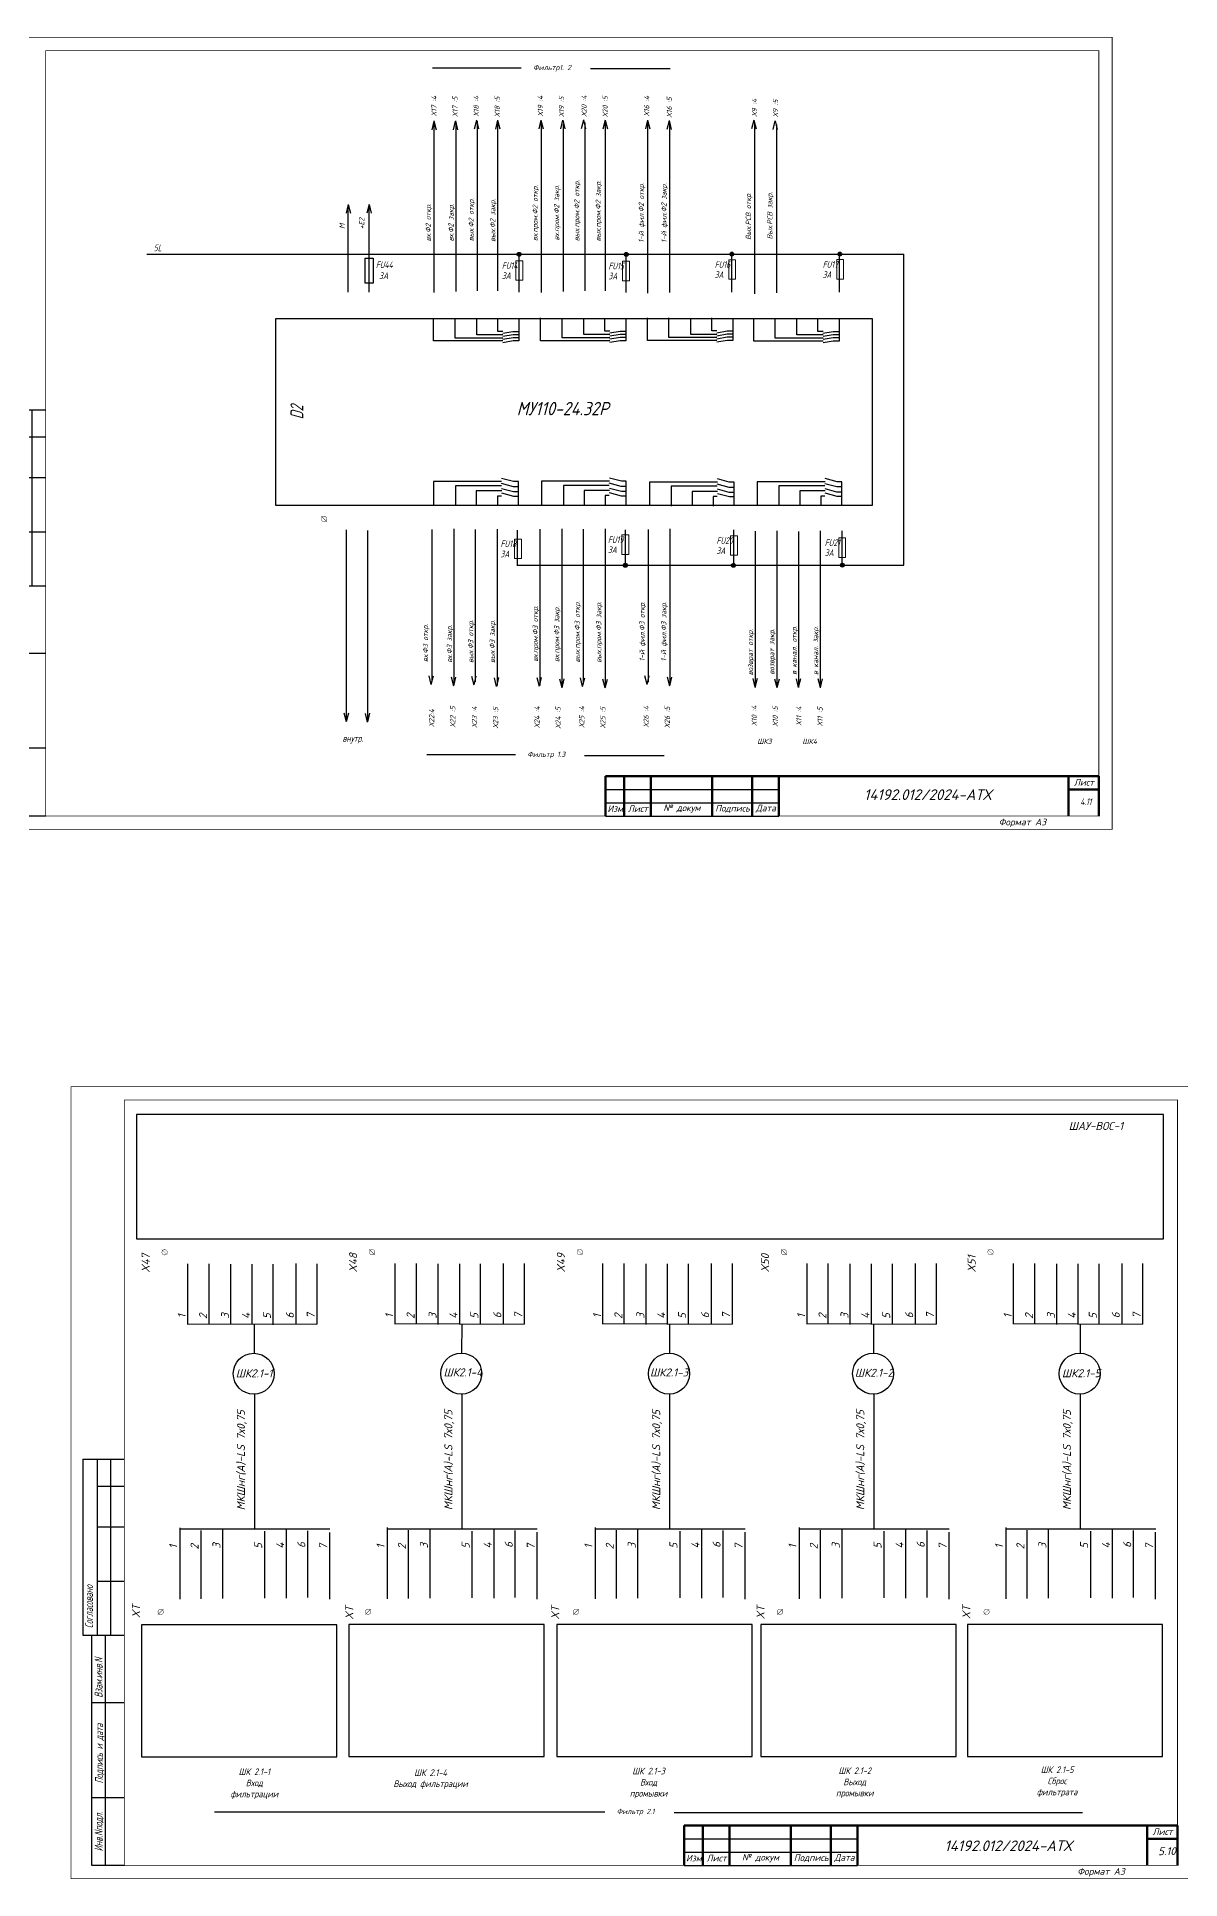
# Model space of a CAD drawing. Header units: millimetres. Extents: x 1463 to 10524, y 7125 to 13164.
# Drawn here: x 7426 to 7854, y 9587 to 10278 of the extents above; entities that cross this region are included whole.
import ezdxf
from ezdxf.enums import TextEntityAlignment as Align

# ---------------------------------------------------------------- set-up
doc = ezdxf.new("R2010")
doc.units = ezdxf.units.MM
doc.header["$LTSCALE"] = 4
doc.set_wipeout_variables(frame=1)
doc.linetypes.add('SolidLine', pattern=[0])
for name, color, linetype in [('G', 5, 'Continuous'), ('RED_2.5mm^2', 1, 'Continuous'), ('SYMS', 7, 'Continuous'), ('Вспомогательная', 1, 'Continuous'), ('Текст', 2, 'Continuous')]:
    doc.layers.add(name, color=color, linetype=linetype)
for name, color, linetype, lineweight in [('RAMKA', 7, 'Continuous', 25), ('SHTAMP', 7, 'SolidLine', 25), ('Основеая', 5, 'Continuous', 60), ('СХЕМА', 7, 'Continuous', 25)]:
    doc.layers.add(name, color=color, linetype=linetype, lineweight=lineweight)
doc.styles.add('COTES', font='cs_gost2304.shx', dxfattribs={"width": 0.75, "oblique": 15})
doc.styles.add('ISOCPEUR', font='isocpeui.ttf')
doc.styles.add('Simplex00.10.00', font='simplex.shx')
doc.styles.add('Simplex25.085.15', font='GOST_A.TTF', dxfattribs={"width": 0.85, "oblique": 15, "height": 2.5})
doc.styles.add('ГОСТ', font='isocpeur.ttf', dxfattribs={"oblique": 15})
doc.styles.add('Стиль мой-1', font='GOST_A.TTF', dxfattribs={"width": 0.85, "oblique": 15, "height": 2.5})
doc.linetypes.add('Modbus_LINE', pattern='A,7.5,-4,["Modbus",Standard,S=2.5,R=0,X=-1.5,Y=-1.25],-15', length=26.5)

# ---------------------------------------------------------------- blocks, each defined once
blk = doc.blocks.new('Клеммное соединение')
at = {"linetype": 'Continuous'}
blk.add_wipeout([(0, -1), (-0.44, -0.9), (-0.6, -0.8), (-0.71, -0.7), (-0.8, -0.6), (-0.87, -0.5), (-0.92, -0.4), (-0.95, -0.3), (-0.98, -0.2), (-0.99, -0.1), (-0.99, 0), (-0.99, 0.1), (-0.98, 0.2), (-0.95, 0.3), (-0.92, 0.4), (-0.87, 0.5), (-0.8, 0.6), (-0.71, 0.7), (-0.6, 0.8), (-0.44, 0.9), (0, 1), (0.44, 0.9), (0.6, 0.8), (0.71, 0.7), (0.8, 0.6), (0.87, 0.5), (0.92, 0.4), (0.95, 0.3), (0.98, 0.2), (0.99, 0.1), (1, 0), (0.99, -0.1), (0.98, -0.2), (0.95, -0.3), (0.92, -0.4), (0.87, -0.5), (0.8, -0.6), (0.71, -0.7), (0.6, -0.8), (0.44, -0.9)], dxfattribs=at)
at = {"color": 0, "linetype": 'Continuous', "lineweight": -2, "const_width": 0.15}
blk.add_lwpolyline([(-1.06, -1.06), (1.06, 1.06)], dxfattribs=at)
blk.add_lwpolyline([(-1, 0, 1), (1, 0, 1)], format="xyb", close=True, dxfattribs=at)
blk = doc.blocks.new('WDDOT')
for radius in [0.72, 0.449, 0.223]:
    blk.add_circle((0, 0), radius)
blk = doc.blocks.new('Формат А3')
at = {"color": 0, "linetype": 'Continuous', "const_width": 0.3}
for points in [[(-420, 297), (0, 297), (0, 0), (-420, 0)], [(-400, 5), (-400, 292), (-5, 292), (-5, 5)]]:
    blk.add_lwpolyline(points, close=True, dxfattribs=at)
at = {"color": 0, "linetype": 'Continuous', "style": 'Simplex00.10.00', "oblique": 15}
blk.add_text('Формат А3', height=2.5, dxfattribs=at).set_placement((-33.67, 2.75), align=Align.MIDDLE_CENTER)
blk = doc.blocks.new('A$C73A268AF')
at = {"lineweight": 30}
for p, q in [((4.57, 157.46), (20.05, 157.46)), ((4.57, 157.46), (4.57, 91.46)), ((9.89, 157.46), (9.89, 91.46)), ((14.97, 157.46), (14.97, 91.46)), ((9.89, 147.31), (20.05, 147.31)), ((9.89, 132.08), (20.05, 132.08)), ((9.89, 111.77), (20.05, 111.77)), ((4.57, 91.46), (20.05, 91.46)), ((7.96, 5.15), (7.96, 91.46)), ((13.04, 5.15), (13.04, 91.46)), ((20.15, 66.08), (7.96, 66.08)), ((20.15, 30.54), (7.96, 30.54))]:
    blk.add_line(p, q, dxfattribs=at)
blk.add_lwpolyline([(20.15, 5.15), (7.96, 5.15)], dxfattribs=at)
at = {"layer": 'Вспомогательная', "color": 7}
for p, q in [((230.15, 15.15), (295.15, 15.15)), ((230.15, 10.15), (295.15, 10.15)), ((230.15, 5.15), (295.15, 5.15))]:
    blk.add_line(p, q, dxfattribs=at)
at = {"layer": 'Основеая', "color": 7}
for p, q in [((230.15, 20.15), (230.15, 5.15)), ((415.15, 20.15), (230.15, 20.15)), ((237.15, 20.15), (237.15, 5.15)), ((247.15, 20.15), (247.15, 5.15)), ((270.15, 20.15), (270.15, 5.15)), ((285.15, 20.15), (285.15, 5.15)), ((295.15, 20.15), (295.15, 5.15)), ((403.72, 20.15), (403.72, 5.15)), ((403.72, 15.15), (415.15, 15.15)), ((415.15, 20.15), (415.15, 5.15))]:
    blk.add_line(p, q, dxfattribs=at)
blk.add_blockref('Формат А3', (420.15, 0.15))
at = {"layer": 'RAMKA', "style": 'COTES', "oblique": 15, "width": 0.75}
for s, p in [('Согласовано', (8.35, 94.1)), ('Взам.инв.N', (11.94, 68.02)), ('Подпись и дата', (12.17, 35.86)), ('Инв.Nподл.', (11.97, 10.43))]:
    blk.add_text(s, height=3, rotation=90, dxfattribs=at).set_placement(p)
at = {"layer": 'Текст', "color": 7, "char_height": 2.5, "style": 'ГОСТ'}
for s, insert, width, attachment_point in [('{\\fISOCPEUR|b0|i0|c204|p34;Лист}', (413.32, 17.81), 11.4585, 6), ('{\\fISOCPEUR|b0|i0|c204|p34;Изм}', (233.75, 7.88), 7, 5), ('{\\fISOCPEUR|b0|i0|c204|p34;Лист}', (242.25, 7.88), 10, 5), ('{\\fISOCPEUR|b0|i0|c204|p34;№ докум}', (258.75, 7.88), 23, 5), ('{\\fISOCPEUR|b0|i0|c204|p34;Подпись}', (277.75, 7.88), 15, 5), ('{\\fISOCPEUR|b0|i0|c204|p34;Дата}', (290.25, 7.88), 10, 5)]:
    blk.add_mtext(s, dxfattribs=dict(at, insert=insert, width=width, attachment_point=attachment_point))

msp = doc.modelspace()

# ---------------------------------------------------------------- linework, layer by layer
at = {"color": 7, "ltscale": 0.2}
for p, q in [((7607.21, 10266.09), (7573.96, 10266.09)), ((7633.17, 10265.92), (7663.03, 10265.92)), ((7574.3, 10163.8), (7574.3, 10172.36)), ((7582.38, 10164.91), (7582.38, 10172.27)), ((7590.53, 10166.09), (7590.53, 10172.16)), ((7598.4, 10167.39), (7598.4, 10172.31)), ((7606.31, 10172.16), (7606.31, 10163.8)), ((7614.47, 10163.88), (7614.47, 10172.44)), ((7622.55, 10165), (7622.55, 10172.36)), ((7630.7, 10166.18), (7630.7, 10172.24)), ((7638.57, 10167.48), (7638.57, 10172.4)), ((7646.48, 10172.25), (7646.48, 10163.88)), ((7654.57, 10163.97), (7654.57, 10172.53)), ((7662.64, 10165.09), (7662.64, 10172.44)), ((7670.79, 10166.27), (7670.79, 10172.33)), ((7678.67, 10167.56), (7678.67, 10172.48)), ((7686.58, 10172.33), (7686.58, 10163.97)), ((7694.41, 10163.79), (7694.41, 10172.35)), ((7702.48, 10164.91), (7702.48, 10172.27)), ((7710.64, 10166.09), (7710.64, 10172.15)), ((7718.51, 10167.39), (7718.51, 10172.31)), ((7726.42, 10172.16), (7726.42, 10163.79)), ((7600.31, 10163.8), (7574.3, 10163.8)), ((7600.33, 10164.91), (7582.38, 10164.91)), ((7600.33, 10166.09), (7590.53, 10166.09)), ((7600.33, 10167.39), (7598.4, 10167.39)), ((7604.13, 10167.27), (7600.29, 10166.62)), ((7604.15, 10165), (7600.3, 10164.35)), ((7604.15, 10163.8), (7600.31, 10163.15)), ((7604.16, 10166.13), (7600.32, 10165.48)), ((7606.3, 10167.27), (7604.13, 10167.27)), ((7606.31, 10165), (7604.15, 10165)), ((7606.31, 10163.8), (7604.15, 10163.8)), ((7606.33, 10166.13), (7604.16, 10166.13)), ((7640.47, 10163.88), (7614.47, 10163.88)), ((7640.5, 10165), (7622.55, 10165)), ((7640.5, 10166.18), (7630.7, 10166.18)), ((7640.5, 10167.48), (7638.57, 10167.48)), ((7644.3, 10167.35), (7640.46, 10166.7)), ((7644.32, 10165.08), (7640.47, 10164.44)), ((7644.32, 10163.88), (7640.47, 10163.23)), ((7644.33, 10166.21), (7640.49, 10165.56)), ((7646.47, 10167.35), (7644.3, 10167.35)), ((7646.48, 10165.08), (7644.32, 10165.08)), ((7646.48, 10163.88), (7644.32, 10163.88)), ((7646.5, 10166.21), (7644.33, 10166.21)), ((7680.57, 10163.97), (7654.57, 10163.97)), ((7680.6, 10165.09), (7662.64, 10165.09)), ((7680.6, 10166.27), (7670.79, 10166.27)), ((7680.6, 10167.56), (7678.67, 10167.56)), ((7684.4, 10167.44), (7680.55, 10166.79)), ((7684.41, 10165.17), (7680.57, 10164.53)), ((7684.41, 10163.97), (7680.57, 10163.32)), ((7684.42, 10166.3), (7680.58, 10165.65)), ((7686.56, 10167.44), (7684.4, 10167.44)), ((7686.58, 10165.17), (7684.41, 10165.17)), ((7686.58, 10163.97), (7684.41, 10163.97)), ((7686.59, 10166.3), (7684.42, 10166.3)), ((7720.41, 10163.79), (7694.41, 10163.79)), ((7720.44, 10164.91), (7702.48, 10164.91)), ((7720.44, 10166.09), (7710.64, 10166.09)), ((7720.44, 10167.39), (7718.51, 10167.39)), ((7724.24, 10167.26), (7720.4, 10166.62)), ((7724.25, 10165), (7720.41, 10164.35)), ((7724.25, 10163.79), (7720.41, 10163.14)), ((7724.27, 10166.12), (7720.43, 10165.48)), ((7726.41, 10167.26), (7724.24, 10167.26)), ((7726.42, 10165), (7724.25, 10165)), ((7726.42, 10163.79), (7724.25, 10163.79)), ((7726.43, 10166.12), (7724.27, 10166.12)), ((7599.85, 10111.08), (7574.36, 10111.08)), ((7574.36, 10111.08), (7574.36, 10102.22)), ((7599.83, 10109.52), (7582.57, 10109.52)), ((7582.57, 10109.52), (7582.57, 10102.09)), ((7599.89, 10107.6), (7590.34, 10107.6)), ((7590.34, 10107.6), (7590.34, 10102.16)), ((7604.28, 10109.12), (7599.8, 10110.32)), ((7604.33, 10107.19), (7599.84, 10108.39)), ((7604.33, 10111.08), (7599.85, 10112.28)), ((7604.41, 10105.53), (7599.93, 10106.73)), ((7606.14, 10109.12), (7604.28, 10109.12)), ((7606.19, 10111.08), (7604.33, 10111.08)), ((7606.19, 10107.19), (7604.33, 10107.19)), ((7606.19, 10102.22), (7606.19, 10111.08)), ((7640.29, 10111.21), (7614.8, 10111.21)), ((7614.8, 10111.21), (7614.8, 10102.35)), ((7640.26, 10109.65), (7623.01, 10109.65)), ((7623.01, 10109.65), (7623.01, 10102.22)), ((7640.33, 10107.72), (7630.78, 10107.72)), ((7630.78, 10107.72), (7630.78, 10102.29)), ((7644.72, 10109.25), (7640.24, 10110.45)), ((7644.77, 10107.32), (7640.28, 10108.52)), ((7644.77, 10111.21), (7640.29, 10112.41)), ((7644.85, 10105.66), (7640.36, 10106.86)), ((7646.58, 10109.25), (7644.72, 10109.25)), ((7646.63, 10111.21), (7644.77, 10111.21)), ((7646.62, 10107.32), (7644.77, 10107.32)), ((7646.63, 10102.35), (7646.63, 10111.21)), ((7680.79, 10110.87), (7655.3, 10110.87)), ((7655.3, 10110.87), (7655.3, 10102.02)), ((7680.77, 10109.32), (7663.51, 10109.32)), ((7663.51, 10109.32), (7663.51, 10101.89)), ((7680.83, 10107.39), (7671.28, 10107.39)), ((7671.28, 10107.39), (7671.28, 10101.95)), ((7685.22, 10108.92), (7680.74, 10110.12)), ((7685.27, 10106.98), (7680.78, 10108.19)), ((7685.27, 10110.87), (7680.79, 10112.08)), ((7685.35, 10105.32), (7680.86, 10106.53)), ((7687.08, 10108.92), (7685.22, 10108.92)), ((7687.13, 10110.87), (7685.27, 10110.87)), ((7687.13, 10106.98), (7685.27, 10106.98)), ((7687.13, 10102.02), (7687.13, 10110.87)), ((7721.17, 10111.04), (7695.68, 10111.04)), ((7695.68, 10111.04), (7695.68, 10102.19)), ((7721.15, 10109.48), (7703.9, 10109.48)), ((7703.9, 10109.48), (7703.9, 10102.05)), ((7721.21, 10107.56), (7711.66, 10107.56)), ((7711.66, 10107.56), (7711.66, 10102.12)), ((7725.6, 10109.08), (7721.12, 10110.29)), ((7725.65, 10107.15), (7721.16, 10108.35)), ((7725.66, 10111.04), (7721.17, 10112.24)), ((7725.73, 10105.49), (7721.25, 10106.69)), ((7727.46, 10109.08), (7725.6, 10109.08)), ((7727.51, 10107.15), (7725.65, 10107.15)), ((7727.52, 10111.04), (7725.66, 10111.04)), ((7727.52, 10102.19), (7727.52, 10111.04)), ((7599.83, 10105.67), (7598.3, 10105.67)), ((7598.3, 10105.67), (7598.3, 10102.03)), ((7606.27, 10105.53), (7604.41, 10105.53)), ((7640.26, 10105.8), (7638.74, 10105.8)), ((7638.74, 10105.8), (7638.74, 10102.15)), ((7646.71, 10105.66), (7644.85, 10105.66)), ((7680.77, 10105.47), (7679.24, 10105.47)), ((7679.24, 10105.47), (7679.24, 10101.82)), ((7687.21, 10105.32), (7685.35, 10105.32)), ((7721.15, 10105.64), (7719.62, 10105.64)), ((7719.62, 10105.64), (7719.62, 10101.99)), ((7727.59, 10105.49), (7725.73, 10105.49)), ((7605.06, 10008.58), (7571.81, 10008.58)), ((7631.01, 10008.41), (7660.88, 10008.41)), ((7638.57, 9612.23), (7492.16, 9612.23)), ((7664.52, 9612.06), (7817.71, 9612.06))]:
    msp.add_line(p, q, dxfattribs=at)
at = {"color": 1, "ltscale": 0.2}
for p, q in [((7582.64, 10245.39), (7582.64, 10182.32)), ((7590.7, 10246.19), (7590.7, 10182.55)), ((7598.37, 10245.63), (7598.37, 10182.55)), ((7622.97, 10245.05), (7622.97, 10182.32)), ((7631.03, 10245.76), (7631.03, 10182.54)), ((7638.7, 10245.52), (7638.7, 10182.54)), ((7662.8, 10245.48), (7662.8, 10182)), ((7702.94, 10245.02), (7702.94, 10181.85)), ((7542.3, 10182.07), (7542.3, 10214.38)), ((7550.14, 10182.07), (7550.14, 10214.38))]:
    msp.add_line(p, q, dxfattribs=at)
at = {"linetype": 'Continuous', "ltscale": 0.6}
msp.add_lwpolyline([(7548.62, 10194.83), (7551.72, 10194.83), (7551.72, 10185.53), (7548.62, 10185.53)], close=True, dxfattribs=at)
at = {"ltscale": 0.2}
msp.add_lwpolyline([(7515.16, 10172.2), (7738.84, 10172.2), (7738.84, 10102.09), (7515.16, 10102.09)], close=True, dxfattribs=at)
at = {"ltscale": 1.2}
msp.add_lwpolyline([(7462.87, 9827.13), (7848.17, 9827.13), (7848.17, 9873.78), (7462.87, 9873.78)], close=True, dxfattribs=at)
at = {"linetype": 'Continuous', "ltscale": 0.2}
for points in [[(7464.78, 9632.97), (7538.01, 9632.97), (7538.01, 9682.46), (7464.78, 9682.46)], [(7542.59, 9633.04), (7615.82, 9633.04), (7615.82, 9682.53), (7542.59, 9682.53)], [(7620.54, 9633.04), (7693.78, 9633.04), (7693.78, 9682.53), (7620.54, 9682.53)], [(7697.08, 9633.04), (7770.32, 9633.04), (7770.32, 9682.53), (7697.08, 9682.53)], [(7774.57, 9633.04), (7847.8, 9633.04), (7847.8, 9682.53), (7774.57, 9682.53)]]:
    msp.add_lwpolyline(points, close=True, dxfattribs=at)
at = {"layer": 'G', "color": 0}
for p, q in [((7507.18, 9784.23), (7507.22, 9795.22)), ((7584.99, 9784.3), (7585.03, 9795.29)), ((7662.94, 9784.3), (7662.98, 9795.29)), ((7739.48, 9784.3), (7739.52, 9795.29)), ((7816.97, 9784.3), (7817, 9795.29)), ((7507.12, 9768.88), (7507.12, 9718.4)), ((7584.93, 9768.95), (7584.93, 9718.47)), ((7662.88, 9768.95), (7662.88, 9718.47)), ((7739.43, 9768.95), (7739.43, 9718.47)), ((7816.91, 9768.95), (7816.91, 9718.47))]:
    msp.add_line(p, q, dxfattribs=at)
at = {"layer": 'RED_2.5mm^2', "linetype": 'Continuous', "ltscale": 0.2}
for p, q in [((7574.4, 10246.34), (7574.4, 10182)), ((7614.73, 10245.29), (7614.73, 10182)), ((7654.55, 10245.69), (7654.55, 10181.68)), ((7694.69, 10245.52), (7694.69, 10181.53)), ((7466.76, 10196.36), (7726.7, 10196.4)), ((7606.46, 10182.07), (7606.46, 10196.31)), ((7646.62, 10182.02), (7646.62, 10196.26)), ((7686.21, 10182.13), (7686.21, 10196.4)), ((7726.55, 10182.13), (7726.55, 10196.37)), ((7726.7, 10196.4), (7750.71, 10196.41)), ((7750.75, 10079.7), (7750.75, 10196.32)), ((7573.86, 10036.32), (7573.86, 10093.15)), ((7582.04, 10035.58), (7582.04, 10093.32)), ((7590.11, 10035.95), (7590.11, 10093.11)), ((7598.29, 10034.65), (7598.29, 10093.28)), ((7605.86, 10079.53), (7605.86, 10092.92)), ((7614.35, 10034.66), (7614.35, 10093.24)), ((7622.53, 10034.53), (7622.53, 10093.41)), ((7630.6, 10035.31), (7630.6, 10093.21)), ((7638.78, 10034.66), (7638.78, 10093.38)), ((7646.35, 10079.71), (7646.35, 10093.01)), ((7654.94, 10035.9), (7654.94, 10093.16)), ((7663.12, 10035.31), (7663.12, 10093.33)), ((7686.95, 10079.75), (7686.95, 10092.93)), ((7695.08, 10033.92), (7695.08, 10092.44)), ((7703.27, 10033.92), (7703.27, 10092.61)), ((7711.33, 10033.92), (7711.33, 10092.4)), ((7719.52, 10033.73), (7719.52, 10092.57)), ((7727.6, 10079.66), (7727.6, 10092.61)), ((7605.89, 10079.75), (7686.83, 10079.75)), ((7686.91, 10079.69), (7750.75, 10079.7))]:
    msp.add_line(p, q, dxfattribs=at)
at = {"layer": 'RED_2.5mm^2', "color": 6, "linetype": 'Modbus_LINE', "ltscale": 0.2}
for p, q in [((7541.7, 10021.43), (7541.7, 10092.97)), ((7549.63, 10021.27), (7549.63, 10092.74))]:
    msp.add_line(p, q, dxfattribs=at)
at = {"layer": 'SYMS', "linetype": 'Continuous', "ltscale": 0.2}
for p, q in [((7574.43, 10246.25), (7573.63, 10242.98)), ((7574.47, 10246.29), (7575.28, 10243.02)), ((7582.49, 10246.25), (7581.69, 10242.99)), ((7582.52, 10246.29), (7583.34, 10243.02)), ((7590.39, 10246.52), (7589.59, 10243.25)), ((7590.43, 10246.56), (7591.24, 10243.29)), ((7598.33, 10246.53), (7597.53, 10243.26)), ((7598.36, 10246.57), (7599.17, 10243.3)), ((7614.6, 10246.58), (7613.8, 10243.31)), ((7614.63, 10246.62), (7615.45, 10243.35)), ((7622.72, 10246.58), (7621.92, 10243.31)), ((7622.76, 10246.62), (7623.57, 10243.35)), ((7630.53, 10246.63), (7629.73, 10243.37)), ((7630.56, 10246.67), (7631.38, 10243.4)), ((7638.67, 10246.53), (7637.87, 10243.26)), ((7638.71, 10246.57), (7639.52, 10243.3)), ((7654.58, 10246.58), (7653.78, 10243.31)), ((7654.61, 10246.62), (7655.42, 10243.35)), ((7662.66, 10246.38), (7661.86, 10243.12)), ((7662.7, 10246.42), (7663.51, 10243.15)), ((7694.45, 10246.59), (7693.65, 10243.32)), ((7694.48, 10246.62), (7695.29, 10243.35)), ((7702.4, 10246.33), (7701.6, 10243.06)), ((7702.43, 10246.37), (7703.25, 10243.1)), ((7542.31, 10214.98), (7541.51, 10211.72)), ((7542.35, 10215.02), (7543.16, 10211.75)), ((7550.15, 10214.96), (7549.35, 10211.69)), ((7550.18, 10214.99), (7550.99, 10211.72)), ((7573.44, 10034.94), (7572.63, 10038.21)), ((7573.47, 10034.98), (7574.27, 10038.24)), ((7581.91, 10034.43), (7581.1, 10037.7)), ((7581.95, 10034.47), (7582.75, 10037.73)), ((7589.52, 10034.78), (7588.71, 10038.05)), ((7589.55, 10034.82), (7590.35, 10038.08)), ((7598, 10034.27), (7597.19, 10037.54)), ((7598.03, 10034.31), (7598.83, 10037.57)), ((7614.03, 10034.28), (7613.22, 10037.55)), ((7614.07, 10034.32), (7614.86, 10037.59)), ((7622.51, 10033.77), (7621.7, 10037.04)), ((7622.54, 10033.81), (7623.34, 10037.08)), ((7630.21, 10034.23), (7629.4, 10037.5)), ((7630.24, 10034.26), (7631.04, 10037.53)), ((7638.68, 10033.72), (7637.87, 10036.99)), ((7638.72, 10033.75), (7639.52, 10037.02)), ((7654.42, 10034.94), (7653.61, 10038.22)), ((7654.45, 10034.98), (7655.25, 10038.25)), ((7662.9, 10034.43), (7662.09, 10037.71)), ((7662.93, 10034.47), (7663.73, 10037.74)), ((7694.98, 10034.02), (7694.17, 10037.29)), ((7695.02, 10034.06), (7695.82, 10037.32)), ((7703.21, 10033.78), (7702.4, 10037.05)), ((7703.25, 10033.82), (7704.05, 10037.09)), ((7711.23, 10033.9), (7710.42, 10037.17)), ((7711.26, 10033.94), (7712.06, 10037.21)), ((7719.43, 10033.84), (7718.62, 10037.11)), ((7719.46, 10033.88), (7720.26, 10037.15)), ((7481.99, 9817.8), (7481.99, 9795.11)), ((7489.98, 9817.78), (7489.98, 9795.1)), ((7498.17, 9817.71), (7498.17, 9795.02)), ((7506.2, 9817.71), (7506.2, 9795.02)), ((7514.05, 9817.65), (7514.05, 9794.96)), ((7522.67, 9817.86), (7522.67, 9795.18)), ((7530.52, 9817.81), (7530.52, 9795.12)), ((7559.8, 9817.87), (7559.8, 9795.18)), ((7567.79, 9817.85), (7567.79, 9795.16)), ((7575.98, 9817.77), (7575.98, 9795.09)), ((7584.01, 9817.77), (7584.01, 9795.09)), ((7591.86, 9817.72), (7591.86, 9795.03)), ((7600.48, 9817.93), (7600.48, 9795.24)), ((7608.33, 9817.87), (7608.33, 9795.19)), ((7637.75, 9817.87), (7637.75, 9795.18)), ((7645.74, 9817.85), (7645.74, 9795.16)), ((7653.93, 9817.77), (7653.93, 9795.09)), ((7661.96, 9817.77), (7661.96, 9795.09)), ((7669.81, 9817.72), (7669.81, 9795.03)), ((7678.43, 9817.93), (7678.43, 9795.24)), ((7686.28, 9817.87), (7686.28, 9795.19)), ((7714.3, 9817.87), (7714.3, 9795.18)), ((7722.28, 9817.85), (7722.28, 9795.16)), ((7730.47, 9817.77), (7730.47, 9795.09)), ((7738.5, 9817.77), (7738.5, 9795.09)), ((7746.36, 9817.72), (7746.36, 9795.03)), ((7754.97, 9817.93), (7754.97, 9795.24)), ((7762.83, 9817.87), (7762.83, 9795.19)), ((7791.78, 9817.87), (7791.78, 9795.18)), ((7799.77, 9817.85), (7799.77, 9795.16)), ((7807.95, 9817.77), (7807.95, 9795.09)), ((7815.99, 9817.77), (7815.99, 9795.09)), ((7823.84, 9817.72), (7823.84, 9795.03)), ((7832.45, 9817.93), (7832.45, 9795.24)), ((7840.31, 9817.87), (7840.31, 9795.19)), ((7479.17, 9718.81), (7479.17, 9692.07)), ((7487.02, 9717.84), (7487.02, 9692.23)), ((7495.11, 9718), (7495.11, 9692.31)), ((7510.91, 9717.52), (7510.91, 9692.47)), ((7519.1, 9718), (7519.1, 9692.4)), ((7527.02, 9717.68), (7527.02, 9692.63)), ((7535.27, 9717.08), (7535.27, 9692.03)), ((7556.98, 9718.87), (7556.98, 9692.13)), ((7564.83, 9717.91), (7564.83, 9692.3)), ((7572.92, 9718.07), (7572.92, 9692.37)), ((7588.72, 9717.59), (7588.72, 9692.54)), ((7596.91, 9718.07), (7596.91, 9692.46)), ((7604.83, 9717.75), (7604.83, 9692.7)), ((7613.08, 9717.15), (7613.08, 9692.1)), ((7634.93, 9718.87), (7634.93, 9692.13)), ((7642.79, 9717.91), (7642.79, 9692.3)), ((7650.87, 9718.07), (7650.87, 9692.37)), ((7666.68, 9717.59), (7666.68, 9692.54)), ((7674.86, 9718.07), (7674.86, 9692.46)), ((7682.78, 9717.75), (7682.78, 9692.7)), ((7691.03, 9717.15), (7691.03, 9692.1)), ((7711.47, 9718.87), (7711.47, 9692.13)), ((7719.33, 9717.91), (7719.33, 9692.3)), ((7727.41, 9718.07), (7727.41, 9692.37)), ((7743.22, 9717.59), (7743.22, 9692.54)), ((7751.41, 9718.07), (7751.41, 9692.46)), ((7759.33, 9717.75), (7759.33, 9692.7)), ((7767.58, 9717.15), (7767.58, 9692.1)), ((7788.95, 9718.87), (7788.95, 9692.13)), ((7796.81, 9717.91), (7796.81, 9692.3)), ((7804.89, 9718.07), (7804.89, 9692.37)), ((7820.7, 9717.59), (7820.7, 9692.54)), ((7828.89, 9718.07), (7828.89, 9692.46)), ((7836.81, 9717.75), (7836.81, 9692.7)), ((7845.06, 9717.15), (7845.06, 9692.1))]:
    msp.add_line(p, q, dxfattribs=at)
at = {"layer": 'SYMS', "color": 6, "linetype": 'Continuous', "ltscale": 0.2}
for p, q in [((7541.67, 10021.04), (7540.86, 10024.31)), ((7541.7, 10021.07), (7542.5, 10024.34)), ((7549.59, 10020.9), (7548.77, 10024.17)), ((7549.62, 10020.94), (7550.42, 10024.21))]:
    msp.add_line(p, q, dxfattribs=at)
at = {"layer": 'SYMS', "linetype": 'Continuous', "lineweight": 30, "ltscale": 0.2}
for points in [[(7481.97, 9795.29), (7530.52, 9795.12), (7530.52, 9795.12)], [(7559.78, 9795.36), (7608.33, 9795.19), (7608.33, 9795.19)], [(7637.74, 9795.36), (7686.28, 9795.19), (7686.28, 9795.19)], [(7714.28, 9795.36), (7762.83, 9795.19), (7762.83, 9795.19)], [(7791.76, 9795.36), (7840.31, 9795.19), (7840.31, 9795.19)], [(7479.17, 9718.4), (7535.44, 9718.4), (7535.44, 9718.4)], [(7556.98, 9718.47), (7613.25, 9718.47), (7613.25, 9718.47)], [(7634.93, 9718.47), (7691.2, 9718.47), (7691.2, 9718.47)], [(7711.47, 9718.47), (7767.74, 9718.47), (7767.74, 9718.47)], [(7788.95, 9718.47), (7845.22, 9718.47), (7845.22, 9718.47)]]:
    msp.add_lwpolyline(points, dxfattribs=at)
at = {"layer": 'SYMS', "linetype": 'Continuous', "ltscale": 0.2}
for centre in [(7506.9, 9776.56), (7584.71, 9776.62), (7662.66, 9776.62), (7739.21, 9776.62), (7816.69, 9776.62)]:
    msp.add_circle(centre, 7.68, dxfattribs=at)
at = {"layer": 'СХЕМА', "color": 7, "linetype": 'Continuous', "lineweight": 20, "ltscale": 30}
for points in [[(7605.21, 10193.87), (7607.79, 10193.87), (7607.79, 10186.55), (7605.21, 10186.55)], [(7645.19, 10193.72), (7647.77, 10193.72), (7647.77, 10186.4), (7645.19, 10186.4)], [(7685.05, 10194.26), (7687.62, 10194.26), (7687.62, 10186.94), (7685.05, 10186.94)], [(7725.54, 10194.29), (7728.11, 10194.29), (7728.11, 10186.97), (7725.54, 10186.97)], [(7604.7, 10089.55), (7607.27, 10089.55), (7607.27, 10082.23), (7604.7, 10082.23)], [(7644.98, 10091.09), (7647.55, 10091.09), (7647.55, 10083.77), (7644.98, 10083.77)], [(7685.72, 10090.77), (7688.3, 10090.77), (7688.3, 10083.44), (7685.72, 10083.44)], [(7726.31, 10089.97), (7728.89, 10089.97), (7728.89, 10082.65), (7726.31, 10082.65)]]:
    msp.add_lwpolyline(points, close=True, dxfattribs=at)

# ---------------------------------------------------------------- block references
at = {"rotation": 90}
msp.add_blockref('Клеммное соединение', (7533.27, 10097.06), dxfattribs=at)
at = {"ltscale": 1.2}
msp.add_blockref('A$C73A268AF', (7438.22, 9587.07), dxfattribs=at)
at = {"layer": 'SYMS', "linetype": 'Continuous', "ltscale": 0.2, "rotation": 90}
for p in [(7606.4, 10196.31), (7646.62, 10196.27), (7686.21, 10196.38), (7726.7, 10196.4), (7646.26, 10079.67), (7686.79, 10079.66), (7727.66, 10079.75)]:
    msp.add_blockref('WDDOT', p, dxfattribs=at)

# ---------------------------------------------------------------- texts
at = {"style": 'Simplex25.085.15', "oblique": 15}
for s, height, width, p in [('Фильтр1. 2', 1.961, 1.083459, (7611.68, 10265.34)), ('5L', 2.5, 0.85, (7469.37, 10197.47)), ('FU44', 2.5, 0.85, (7552.67, 10191.11)), ('3А', 2.5, 0.85, (7599.93, 10187.03)), ('FU14', 2.5, 0.85, (7599.95, 10190.82)), ('3А', 2.5, 0.85, (7639.91, 10186.89)), ('FU15', 2.5, 0.85, (7639.93, 10190.67)), ('3А', 2.5, 0.85, (7679.77, 10187.43)), ('FU16', 2.5, 0.85, (7679.79, 10191.21)), ('3А', 2.5, 0.85, (7720.26, 10187.45)), ('FU17', 2.5, 0.85, (7720.28, 10191.23)), ('3А', 2.5, 0.85, (7599.42, 10082.71)), ('FU18', 2.5, 0.85, (7599.44, 10086.49)), ('3А', 2.5, 0.85, (7639.7, 10084.25)), ('FU19', 2.5, 0.85, (7639.72, 10088.04)), ('3А', 2.5, 0.85, (7680.44, 10083.93)), ('FU20', 2.5, 0.85, (7680.46, 10087.71)), ('3А', 2.5, 0.85, (7721.04, 10083.14)), ('FU21', 2.5, 0.85, (7721.06, 10086.92)), ('внутр.', 2.5, 0.85, (7540.18, 10013.53)), ('Фильтр 1.3', 1.961, 1.083459, (7609.53, 10007.83)), ('ШК3', 1.961, 1.083459, (7695.71, 10012.71)), ('ШК4', 1.961, 1.083459, (7712.65, 10012.68)), ('Фильтр 2.1', 1.961, 1.083459, (7643.04, 9611.48))]:
    msp.add_text(s, height=height, dxfattribs=dict(at, width=width)).set_placement(p)
at = {"color": 3, "style": 'Simplex25.085.15', "oblique": 15, "width": 1.083459}
for s, p in [('Х17 :4', (7575.47, 10248.07)), ('Х17 :5', (7583.38, 10247.85)), ('Х18 :4', (7591.28, 10247.95)), ('Х18 :5', (7599.19, 10247.73)), ('Х19 :4', (7615.39, 10248.02)), ('Х19 :5', (7623.3, 10247.8)), ('Х20 :4', (7631.79, 10247.91)), ('Х20 :5', (7639.7, 10247.69)), ('Х16 :4', (7655.24, 10248.01)), ('Х16 :5', (7663.74, 10247.6)), ('Х9 :4', (7695.68, 10247.92)), ('Х9 :5', (7703.59, 10247.7)), ('Х22:4', (7574.59, 10019.11)), ('Х22 :5', (7582.5, 10018.89)), ('Х23 :4', (7590.66, 10018.78)), ('Х23 :5', (7598.57, 10018.56)), ('Х24 :4', (7614.12, 10018.7)), ('Х24 :5', (7622.03, 10018.48)), ('Х25 :4', (7630.89, 10018.8)), ('Х25 :5', (7638.8, 10018.59)), ('Х26 :4', (7655.06, 10018.91)), ('Х26 :5', (7662.97, 10018.7)), ('Х10 :4', (7695.58, 10019.48)), ('Х10 :5', (7703.49, 10019.26)), ('Х11 :4', (7712.35, 10019.58)), ('Х11 :5', (7720.26, 10019.37))]:
    msp.add_text(s, height=1.961, rotation=90, dxfattribs=at).set_placement(p)
at = {"style": 'Simplex25.085.15', "oblique": 15}
for s, height, width, p in [('вх.пром.Ф2 откр.', 1.9613, 1.083459, (7613.41, 10201.26)), ('вх.пром.Ф2 закр.', 1.9613, 1.083459, (7621.45, 10201.48)), ('вых.пром.Ф2 откр.', 1.9613, 1.083459, (7629.02, 10201.21)), ('вых.пром.Ф2 закр.', 1.9613, 1.083459, (7637.05, 10201.12)), ('1-й фил.Ф2 откр.', 1.9613, 1.083459, (7653.23, 10200.63)), ('1-й фил.Ф2 закр.', 1.9613, 1.083459, (7661.73, 10200.6)), ('Вых.РСВ откр.', 1.9613, 1.083459, (7693.4, 10201.68)), ('Вых.РСВ закр.', 1.9613, 1.083459, (7701.43, 10201.91)), ('+E2', 1.961, 1.083459, (7548.37, 10205.7)), ('вх.Ф2 откр.', 1.9613, 1.083459, (7573.32, 10201.15)), ('вх.Ф2 закр.', 1.9613, 1.083459, (7581.83, 10201.15)), ('вых.Ф2 откр.', 1.9613, 1.083459, (7589.43, 10201.19)), ('вых.Ф2 закр.', 1.9613, 1.083459, (7597.5, 10200.97)), ('M', 1.96, 1.083459, (7540.97, 10205.82)), ('D2', 4.83, 0.879985, (7525.49, 10134.41)), ('вх.пром.Ф3 откр.', 1.9613, 1.083459, (7613.47, 10043.57)), ('вх.пром.Ф3 закр.', 1.9613, 1.083459, (7621.49, 10043.42)), ('вых.пром.Ф3 откр.', 1.9613, 1.083459, (7629.2, 10043.26)), ('вых.пром.Ф3 закр.', 1.9613, 1.083459, (7637.24, 10043.17)), ('1-й фил.Ф3 откр.', 1.9613, 1.083459, (7653.52, 10043.63)), ('1-й фил.Ф3 закр.', 1.9613, 1.083459, (7661.64, 10043.61)), ('вх.Ф3 откр.', 1.9613, 1.083459, (7572.28, 10043.41)), ('вх.Ф3 закр.', 1.9613, 1.083459, (7581.27, 10043.17)), ('вых.Ф3 откр.', 1.9613, 1.083459, (7589.22, 10043.08)), ('вых.Ф3 закр.', 1.9613, 1.083459, (7597.34, 10043.09)), ('возврат откр.', 1.9613, 1.083459, (7694.12, 10038.46)), ('возврат закр.', 1.9613, 1.083459, (7702.16, 10038.69)), ('в канал. откр.', 1.9613, 1.083459, (7710.57, 10038.61)), ('в канал. закр.', 1.9613, 1.083459, (7718.6, 10038.54))]:
    msp.add_text(s, height=height, rotation=90, dxfattribs=dict(at, width=width)).set_placement(p)
at = {"color": 7, "style": 'Simplex25.085.15', "oblique": 15, "width": 1.083459}
msp.add_text('МУ110-24.32Р', height=5, dxfattribs=at).set_placement((7605.53, 10135.95))
at = {"color": 7, "lineweight": 25, "insert": (7816.89, 9992.3), "char_height": 2.5, "attachment_point": 1, "style": 'Стиль мой-1'}
msp.add_mtext_dynamic_manual_height_columns('4.11', width=5.3031, gutter_width=12.5, heights=[0], dxfattribs=at)
at = {"layer": 'SHTAMP', "color": 0, "style": 'ISOCPEUR'}
for p in [(7759.65, 9991.7), (7789.83, 9597.58)]:
    msp.add_text('14192.012/2024-АТХ', height=4, dxfattribs=at).set_placement(p, align=Align.CENTER)
at = {"layer": 'SYMS', "linetype": 'Continuous', "ltscale": 0.2, "style": 'ГОСТ', "oblique": 15}
for s, p in [('ШАУ-ВОС-1', (7812.55, 9867.98)), ('ШК2.1-1', (7500.14, 9775.23)), ('ШК2.1-4', (7578.07, 9775.61)), ('ШК2.1-3', (7655.52, 9775.56)), ('ШК2.1-2', (7732.35, 9775.44)), ('ШК2.1-5', (7810.03, 9775.26))]:
    msp.add_text(s, height=3, dxfattribs=at).set_placement(p)
for s, p in [('X47', (7467.85, 9814.49)), ('X48', (7545.66, 9814.56)), ('X49', (7623.61, 9814.56)), ('X50', (7700.16, 9814.56)), ('X51', (7777.64, 9814.56)), ('1', (7481.39, 9797.35)), ('2', (7489.39, 9797.07)), ('3', (7497.64, 9797.17)), ('4', (7505.46, 9797.13)), ('5', (7513.32, 9797.08)), ('6', (7521.93, 9797.29)), ('7', (7529.79, 9797.24)), ('1', (7559.2, 9797.42)), ('2', (7567.2, 9797.13)), ('3', (7575.45, 9797.23)), ('4', (7583.27, 9797.2)), ('5', (7591.13, 9797.14)), ('6', (7599.74, 9797.36)), ('7', (7607.6, 9797.3)), ('1', (7637.15, 9797.42)), ('2', (7645.15, 9797.13)), ('3', (7653.41, 9797.23)), ('4', (7661.22, 9797.2)), ('5', (7669.08, 9797.14)), ('6', (7677.69, 9797.36)), ('7', (7685.55, 9797.3)), ('1', (7713.7, 9797.42)), ('2', (7721.7, 9797.13)), ('3', (7729.95, 9797.23)), ('4', (7737.77, 9797.2)), ('5', (7745.62, 9797.14)), ('6', (7754.24, 9797.36)), ('7', (7762.09, 9797.3)), ('1', (7791.18, 9797.42)), ('2', (7799.18, 9797.13)), ('3', (7807.43, 9797.23)), ('4', (7815.25, 9797.2)), ('5', (7823.11, 9797.14)), ('6', (7831.72, 9797.36)), ('7', (7839.58, 9797.3)), ('МКШнг(А)-LS 7х0,75', (7503.58, 9725.35)), ('МКШнг(А)-LS 7х0,75', (7581.39, 9725.42)), ('МКШнг(А)-LS 7х0,75', (7659.34, 9725.42)), ('МКШнг(А)-LS 7х0,75', (7735.88, 9725.42)), ('МКШнг(А)-LS 7х0,75', (7813.37, 9725.42)), ('1', (7478.17, 9710.93)), ('2', (7486.17, 9710.65)), ('3', (7494.39, 9710.99)), ('5', (7510.06, 9710.89)), ('4', (7518.31, 9710.99)), ('6', (7526.23, 9711.23)), ('7', (7534.48, 9710.63)), ('1', (7555.98, 9711)), ('2', (7563.98, 9710.72)), ('3', (7572.2, 9711.05)), ('5', (7587.87, 9710.96)), ('4', (7596.12, 9711.06)), ('6', (7604.04, 9711.29)), ('7', (7612.29, 9710.69)), ('1', (7633.93, 9711)), ('2', (7641.93, 9710.72)), ('3', (7650.15, 9711.05)), ('5', (7665.82, 9710.96)), ('4', (7674.07, 9711.06)), ('6', (7681.99, 9711.29)), ('7', (7690.24, 9710.69)), ('1', (7710.47, 9711)), ('2', (7718.47, 9710.72)), ('3', (7726.69, 9711.05)), ('5', (7742.36, 9710.96)), ('4', (7750.61, 9711.06)), ('6', (7758.53, 9711.29)), ('7', (7766.79, 9710.69)), ('1', (7787.96, 9711)), ('2', (7795.95, 9710.72)), ('3', (7804.17, 9711.05)), ('5', (7819.84, 9710.96)), ('4', (7828.1, 9711.06)), ('6', (7836.02, 9711.29)), ('7', (7844.27, 9710.69)), ('XT', (7464.25, 9684.94)), ('XT', (7544.24, 9684.39)), ('XT', (7621.47, 9684.41)), ('XT', (7698.48, 9684.53)), ('XT', (7775.69, 9684.58))]:
    msp.add_text(s, height=3, rotation=90, dxfattribs=at).set_placement(p)
at = {"layer": 'SYMS', "color": 7, "linetype": 'Continuous', "ltscale": 0.2, "style": 'ГОСТ', "oblique": 15}
msp.add_text('5.10', height=3, dxfattribs=at).set_placement((7846.11, 9596.06))
at = {"layer": 'SYMS', "linetype": 'Continuous', "char_height": 2.5}
for s, insert, width, attachment_point in [('{\\fGOST type A|b0|i0|c0|p34;\\Q15;\\W0.85;\\C7;3\\fGOST type A|b0|i0|c204|p34;А}', (7553.91, 10189.52), 8.7482, 1), ('{\\Fsimplex|c204;\\Q15;\\W0.75;\\C0;ШК 2.1-5\\PСброс фильтрата}', (7808.21, 9629.34), 16.2192, 2), ('{\\Fsimplex|c204;\\Q15;\\W0.75;\\C0;ШК 2.1-1\\PВход фильтрации}', (7507.1, 9628.59), 16.2192, 2), ('{\\Fsimplex|c204;\\Q15;\\W0.75;\\C0;ШК 2.1-4\\PВыход фильтрации}', (7573.21, 9628.26), 27.2347, 2), ('{\\Fsimplex|c204;\\Q15;\\W0.75;\\C0;ШК 2.1-3\\PВход промывки}', (7654.97, 9628.84), 16.2192, 2), ('{\\Fsimplex|c204;\\Q15;\\W0.75;\\C0;ШК 2.1-2 Выход промывки}', (7732.3, 9628.96), 16.2192, 2)]:
    msp.add_mtext(s, dxfattribs=dict(at, insert=insert, width=width, attachment_point=attachment_point))

# ---------------------------------------------------------------- next in the draw order: block references
at = {"ltscale": 1.2}
msp.add_blockref('A$C73A268AF', (7408.72, 9980.53), dxfattribs=at)
for p, rotation in [((7473.45, 9822.1), 90), ((7551.26, 9822.16), 90), ((7629.21, 9822.16), 90), ((7705.76, 9822.16), 90), ((7783.24, 9822.16), 90), ((7471.97, 9687.26), 180), ((7549.79, 9687.32), 180), ((7627.74, 9687.32), 180), ((7704.28, 9687.32), 180), ((7781.76, 9687.32), 180)]:
    msp.add_blockref('Клеммное соединение', p, dxfattribs=dict(rotation=rotation))

doc.saveas('drawing.dxf')
